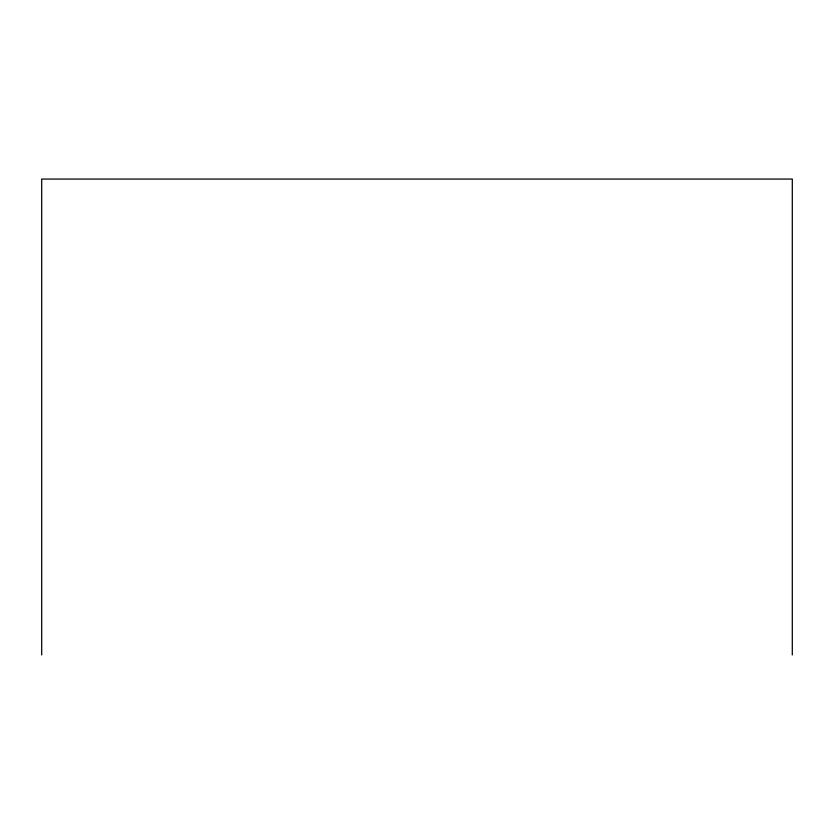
<?xml version="1.0" encoding="UTF-8"?>
<svg xmlns="http://www.w3.org/2000/svg" width="834" height="834" viewBox="0 0 834 834"><rect width="100%" height="100%" fill="white"/><g stroke="black" fill="none" stroke-linecap="round" stroke-linejoin="round"><path stroke-width="1.25" d="M792.3 654.94L792.3 179.06L41.7 179.06L41.7 654.94"/></g></svg>
